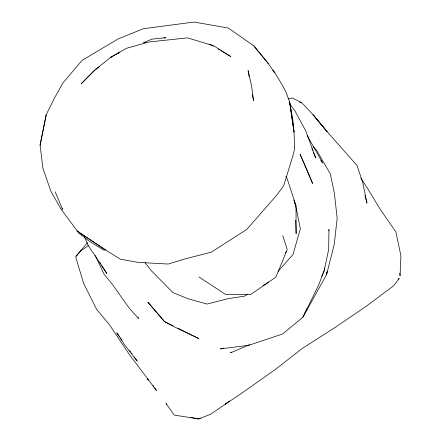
<?xml version="1.0" encoding="UTF-8"?>
<svg xmlns="http://www.w3.org/2000/svg" width="441" height="441" viewBox="0 0 441 441"><rect width="100%" height="100%" fill="white"/><g stroke="black" fill="none" stroke-linecap="round" stroke-linejoin="round"><path stroke-width="0.66" d="M324.554 267.869L324.24 270.565L318.38 285.636L302.923 317.206L282.692 333.931L248.889 345.292L220.351 348.87L223.708 348.175M328.804 230.759L328.958 229.408L328.677 249.397L324.24 270.565L321.682 276.165M326.847 272.61L326.56 274.649L302.923 317.206L306.903 308.502M327.167 271.259L326.56 274.649L334.212 244.551L337.172 218.256L334.372 193.186L330.337 173.969L316.462 150.034L313.121 146.621M46.184 114.792L40.092 145.238L42.92 168.297L50.958 191.444L61.106 209.221L78.774 233.046L88.795 240.852L103.657 250.075L105.443 249.893L120.382 259.209L137.884 262.356L168.236 264.049L185.622 258.74L211.261 252.202L246.828 229.375L276.331 195.639L283.684 185.804L292.874 155.833L294.665 148.634L294.015 132.057L292.863 119.836L289.588 101.75L285.751 91.508L281.33 83.443L274.875 72.848L268.26 63.526L253.9 45.93L228.311 28.031L194.062 22.05L143.446 28.698L118.116 38.924L82.076 60.362L62.958 82.88L54.497 97.985L46.184 114.792L40.092 145.238L40.682 144.02M87.588 242.533L76.073 256.116L75.891 257.759L83.586 283.216L96.491 309.152L109.462 324.78L129.841 355.214L156.45 390.467L154.747 387.931M285.443 252.842L286.716 251.37M268.326 281.865L266.937 283.365L262.781 285.729M278.078 271.391L293.022 254.457L300.371 228.802L295.696 205.864M398.19 279.175L399.248 278.315L393.637 285.796L365.964 306.445L335.21 327.382L302.068 348.599L275.768 369.123L243.68 391.845L210.473 414.292L198.715 418.95L174.195 415.069L165.948 403.383L166.803 404.154M226.883 402.887L225.257 404.16L226.817 402.975M227.859 402.186L229.419 401.001M99.705 66.58L94.743 70.119L81.364 83.641L94.743 70.119L110.851 57.22L126.352 48.35L148.871 42.005L187.585 37.849L213.962 45.93L230.803 56.558L220.958 50.693M117.907 53.609L119.561 52.429L110.851 57.22L112.78 56.492M88.52 245.477L80.802 250.868L76.073 256.116L77.225 255.378M231.63 352.094L230.494 352.866L249.815 344.575M247.34 294.505L244.369 296.198L228.432 298.568L207.011 304.058L188.268 298.811L172.955 292.603L151.169 270.554L145.012 262.61M200.418 418.002L198.715 418.95L190.975 417.429M288.061 98.96L292.025 97.93L301.65 102.61L313.187 114.864L326.99 131.517L356.923 165.403L362.711 182.304L366.929 203.147L364.988 195.242M145.607 42.237L143.634 42.678L151.82 39.172L165.987 37.661L164.019 38.108M300.299 102.747L301.65 102.61L299.676 102.373L300.966 102.544M209.106 44.497L211.112 44.822L213.427 46.206M173.115 325.833L164.521 321.566L147.933 302.283L164.521 321.566L174.443 326.88L198.88 338.633L178.021 328.269M218.058 48.968L219.8 49.998M199.012 276.992L225.456 294.368L250.797 294.439L275.972 277.064L287.218 249.468L282.791 235.698M273.426 71.42L274.875 72.848L272.703 70.279M268.26 63.526L253.9 45.93M289.555 103.569L295.178 111.297L305.756 130.9L315.75 158.054L313.452 152.448M320.761 160.32L322.751 163.054L307.09 135.381M119.599 336.748L116.793 332.867L124.516 344.686L137.267 361.162L134.053 356.725M120.404 337.861L122.008 340.077M129.637 350.623L130.442 351.731M131.247 352.844L132.046 353.952M153.06 385.428L153.722 386.41M360.788 178.109L367.11 187.706L380.197 209.255L395.93 231.972L400.908 255.841L400.07 275.862L399.739 273.183M99.688 262.141L100.757 263.845M101.469 264.98L106.799 273.497L88.172 245.488L84.485 236.949M147.266 378.323L148.341 380.076L147.779 378.869M285.955 176.361L287.207 178.798L296.01 205.815L296.126 233.625L295.69 220.092M95.289 255.422L104.181 274.434L111.898 283.745L129.709 308.777L138.54 318.408L138 317.178M293.816 200.049L295.42 204.514M294.698 202.684L296.01 205.815M55.257 191.852L62.534 209.453L62.264 208.108M311.914 148.711L312.686 150.579M249.171 76.569L248.085 70.543L251.607 86.204L253.52 100.68L252.434 94.655M105.443 249.893L77.065 231.023L105.443 249.893M326.99 131.517L313.187 114.864L326.99 131.517M306.776 169.581L300.067 154.19L312.608 183.467L306.776 169.581M292.818 123.783L289.588 101.75L294.015 132.057L292.818 123.783"/></g></svg>
